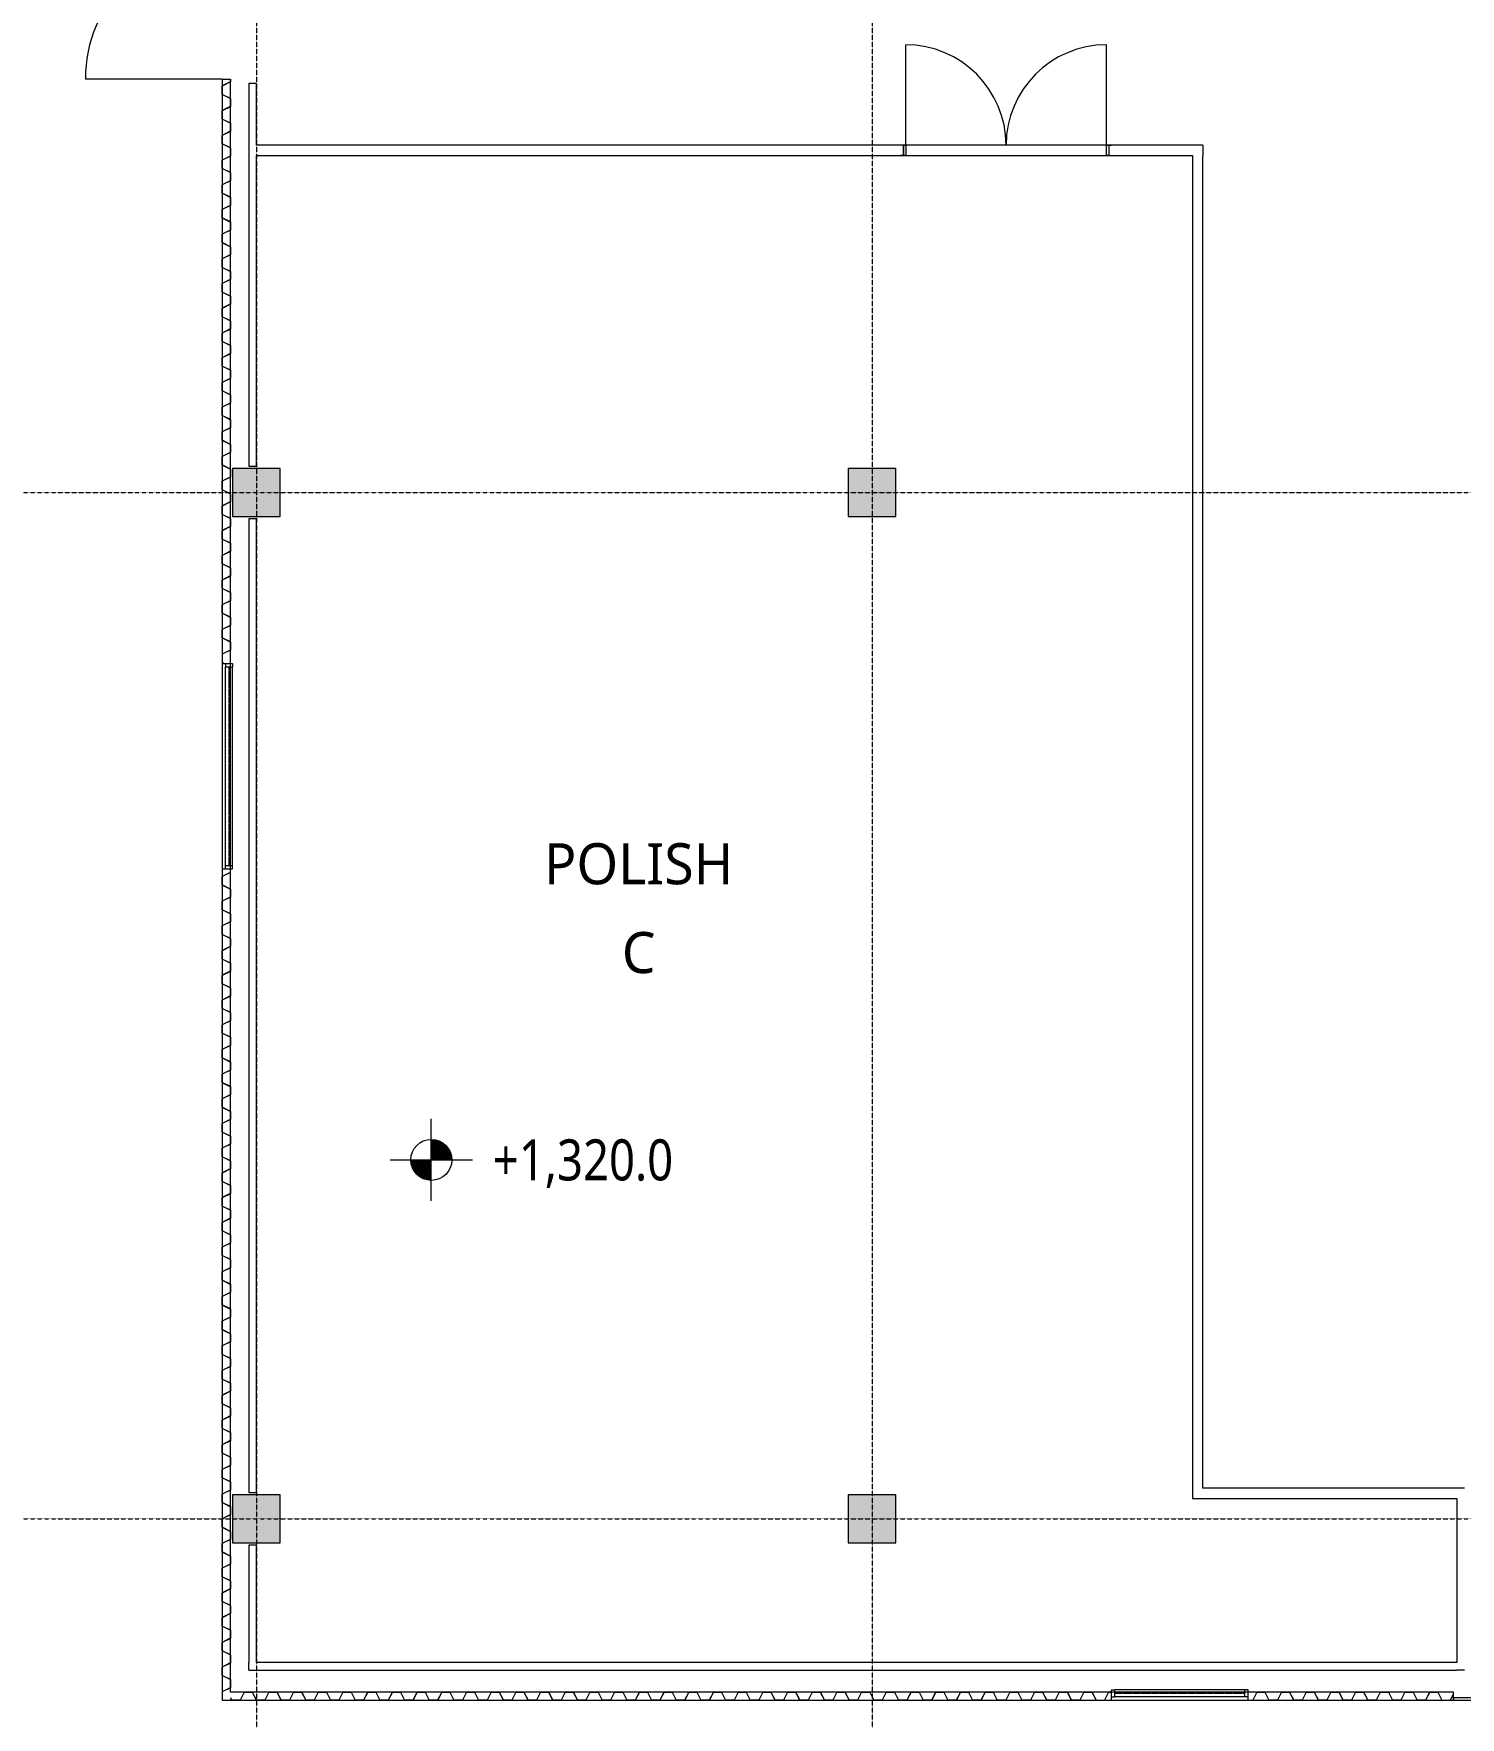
# Model space of a CAD drawing. Extents: x -32000 to 290600, y -29000 to 131250.
# Drawn here: x -3256 to 17600, y -2900 to 21705 of the extents above; entities that cross this region are included whole.
import ezdxf
from ezdxf.enums import TextEntityAlignment as Align

# ---------------------------------------------------------------- set-up
doc = ezdxf.new("R2010")
doc.units = 0
doc.header["$LTSCALE"] = 10
for name, pattern in [('H12PL3$0$HIDDEN', [0.4, 0.3, -0.1]), ('H12PL3$0$JJP_三點線', [0.9, 0.3, -0.15, 0, -0.15, 0, -0.15, 0, -0.15]), ('XFM7P30ICA$0$H12PL3$0$HIDDEN', [0.4, 0.3, -0.1]), ('XFM7P30ICA$0$H12PL3$0$JJP_三點線', [0.9, 0.3, -0.15, 0, -0.15, 0, -0.15, 0, -0.15])]:
    doc.linetypes.add(name, pattern=pattern)
for name, color, linetype in [('H12PL3$0$A-WALL-EX', 252, 'Continuous'), ('H12PL3$0$A-WALL-IN', 252, 'Continuous'), ('H12PL3$0$A-ZONE', 252, 'Continuous'), ('H12PL3$0$Door', 252, 'Continuous'), ('H12PL3$0$S-COL', 252, 'Continuous'), ('H12PL3$0$S-GRID', 252, 'Continuous'), ('H12PL3$0$Window', 252, 'Continuous'), ('XFM7P30ICA$0$H12PL3$0$A-WALL-EX', 252, 'Continuous'), ('XFM7P30ICA$0$H12PL3$0$A-WALL-IN', 252, 'Continuous'), ('XFM7P30ICA$0$H12PL3$0$Door', 252, 'Continuous'), ('XFM7P30ICA$0$H12PL3$0$Hattch', 252, 'Continuous'), ('XFM7P30ICA$0$H12PL3$0$S-COL', 252, 'Continuous'), ('XFM7P30ICA$0$H12PL3$0$S-GRID', 252, 'Continuous'), ('XFM7P30ICA$0$H12PL3$0$S-SLAB-SHOW', 252, 'Continuous'), ('XFM7P30ICA$0$H12PL3$0$Window', 252, 'Continuous')]:
    doc.layers.add(name, color=color, linetype=linetype)
doc.styles.add('H12PL3$0$Standard', font='', dxfattribs={"width": 0.8})
doc.styles.add('XFM7P30ICA$0$H12PL3$0$Standard', font='isocp.shx', dxfattribs={"bigfont": 'chineset.shx'})
doc.styles.get('H12PL3$0$Standard').set_extended_font_data('Microsoft JhengHei')

# ---------------------------------------------------------------- blocks, each defined once
blk = doc.blocks.new('H12PL3')
at = {"layer": 'H12PL3$0$A-WALL-EX', "lineweight": 0}
for p, q in [((-500, 21040), (-385, 21040)), ((-385, 21040), (-380, 21040)), ((-500, 12500), (-380, 12500)), ((-500, 12500), (-500, 9500)), ((-380, 9500), (-380, 12500)), ((-500, 9500), (-380, 9500)), ((12500, -2650), (12500, -2530)), ((14500, -2530), (12500, -2530)), ((12500, -2650), (14500, -2650)), ((14500, -2650), (14500, -2530))]:
    blk.add_line(p, q, dxfattribs=at)
at = {"layer": 'H12PL3$0$A-WALL-EX', "lineweight": 0, "flags": 128}
for points in [[(-500, 21040), (-500, 12500)], [(-380, 12500), (-380, 21040)], [(-500, 9500), (-500, -2650)], [(-380, -2530), (-380, 9500)], [(-500, -2650), (-380, -2650)], [(12500, -2530), (-380, -2530)], [(-380, -2650), (12500, -2650)], [(17500, -2530), (14500, -2530)], [(14500, -2650), (17500, -2650)], [(17500, -2650), (17500, -2530)], [(17965, -2615), (17500, -2615)], [(17500, -2615), (17500, -2650)], [(17500, -2650), (17965, -2650)]]:
    blk.add_lwpolyline(points, dxfattribs=at)
at = {"layer": 'H12PL3$0$A-WALL-IN', "lineweight": 0}
for p, q in [((9460, 20075), (9417, 20075)), ((9460, 20075), (9460, 19925)), ((12460, 20075), (12503, 20075)), ((12460, 20075), (12460, 19925)), ((9460, 19925), (9417, 19925)), ((12460, 19925), (12503, 19925))]:
    blk.add_line(p, q, dxfattribs=at)
at = {"layer": 'H12PL3$0$A-WALL-IN', "lineweight": 0, "flags": 128}
for points in [[(0, 20975), (-112.5, 20975)], [(-112.5, 20975), (-112.5, 15385)], [(0, 20075), (0, 20975)], [(9460, 20075), (0, 20075)], [(13835, 20075), (12460, 20075)], [(13835, 20075), (13835, 19925)], [(0, 15385), (0, 19925)], [(0, 19925), (9460, 19925)], [(12460, 19925), (13685, 19925)], [(13685, 19925), (13685, 300)], [(13835, 450), (13835, 19925)], [(-112.5, 15385), (0, 15385)], [(0, 14615), (-112.5, 14615)], [(-112.5, 14615), (-112.5, 385)], [(0, 385), (0, 14615)], [(-112.5, 385), (0, 385)], [(13685, 300), (13835, 300)], [(17662.5, 450), (13835, 450)], [(13835, 300), (17550, 300)], [(17550, 300), (17550, -2100)], [(0, -385), (-112.5, -385)], [(-112.5, -385), (-112.5, -2100)], [(0, -2100), (0, -385)], [(-112.5, -2212.5), (-112.5, -2100)], [(-112.5, -2212.5), (17550, -2212.5)], [(17550, -2100), (0, -2100)], [(17662.5, -2212.5), (17550, -2212.5)]]:
    blk.add_lwpolyline(points, dxfattribs=at)
at = {"layer": 'H12PL3$0$Door', "lineweight": 0}
for p, q in [((9492, 20075), (9492, 21543)), ((12428, 20075), (12428, 21543)), ((-500, 21040), (-2500, 21040)), ((-500, 21040), (-385, 21040)), ((-500, 21040), (-385, 21040)), ((-385, 21040), (-380, 21040)), ((9460, 20075), (9417, 20075)), ((9460, 20075), (9417, 20075)), ((9460, 20075), (9492, 20075)), ((9460, 19925), (9460, 20075)), ((9460, 20075), (9460, 19925)), ((9460, 20075), (9460, 19925)), ((9492, 20075), (9492, 19925)), ((12428, 19925), (12428, 20075)), ((12428, 20075), (12460, 20075)), ((12460, 20075), (12460, 19925)), ((12460, 20075), (12460, 19925)), ((12460, 20075), (12460, 19925)), ((12460, 20075), (12503, 20075)), ((12460, 20075), (12503, 20075)), ((9460, 19925), (9417, 19925)), ((9460, 19925), (9417, 19925)), ((9492, 19925), (9460, 19925)), ((12460, 19925), (12428, 19925)), ((12460, 19925), (12503, 19925)), ((12460, 19925), (12503, 19925))]:
    blk.add_line(p, q, dxfattribs=at)
for centre, radius, start, end in [((-500, 21040), 2000, 90, 180), ((9492, 20075), 1468, 0, 90), ((12428, 20075), 1468, 90, 180)]:
    blk.add_arc(centre, radius, start, end, dxfattribs=at)
at = {"layer": 'H12PL3$0$S-COL', "lineweight": 0, "flags": 128}
for points in [[(-350, 14650), (350, 14650), (350, 15350), (-350, 15350)], [(8650, 14650), (9350, 14650), (9350, 15350), (8650, 15350)], [(-350, -350), (350, -350), (350, 350), (-350, 350)], [(8650, -350), (9350, -350), (9350, 350), (8650, 350)]]:
    blk.add_lwpolyline(points, close=True, dxfattribs=at)
at = {"layer": 'H12PL3$0$S-GRID', "linetype": 'H12PL3$0$JJP_三點線', "lineweight": 0}
for p, q in [((0, 128250), (0, -28000)), ((9000, 128250), (9000, -28000)), ((-29000, 15000), (289600, 15000)), ((-29000, 0), (289600, 0))]:
    blk.add_line(p, q, dxfattribs=at)
at = {"layer": 'H12PL3$0$Window', "lineweight": 0}
for p, q in [((-450, 12500), (-350, 12500)), ((-450, 12500), (-450, 12450)), ((-450, 9550), (-450, 12450)), ((-450, 12450), (-350, 12450)), ((-350, 12500), (-350, 12450)), ((-350, 9550), (-350, 12450)), ((-450, 9550), (-350, 9550)), ((-450, 9500), (-450, 9550)), ((-450, 9500), (-350, 9500)), ((-350, 9500), (-350, 9550)), ((12500, -2600), (12500, -2500)), ((12500, -2500), (12550, -2500)), ((12500, -2600), (12550, -2600)), ((14450, -2500), (12550, -2500)), ((12550, -2600), (12550, -2500)), ((14450, -2600), (12550, -2600)), ((14450, -2600), (14450, -2500)), ((14500, -2500), (14450, -2500)), ((14500, -2600), (14450, -2600)), ((14500, -2600), (14500, -2500))]:
    blk.add_line(p, q, dxfattribs=at)
at = {"layer": 'H12PL3$0$Window', "linetype": 'H12PL3$0$HIDDEN', "lineweight": 0}
for p, q in [((-400, 9550), (-400, 12450)), ((14450, -2550), (12550, -2550))]:
    blk.add_line(p, q, dxfattribs=at)
at = {"layer": 'H12PL3$0$A-ZONE', "style": 'H12PL3$0$Standard'}
for s, p in [('POLISH', (5589.12, 9874.12)), ('C', (5589.12, 8576.83))]:
    blk.add_text(s, height=600, dxfattribs=at).set_placement(p, align=Align.TOP_CENTER)
blk = doc.blocks.new('XFM7P30ICA$0$H12PL3')
at = {"layer": 'XFM7P30ICA$0$H12PL3$0$Hattch', "linetype": 'Continuous', "lineweight": 0}
for points in [[(-350, 14650), (350, 14650), (350, 15350), (-350, 15350)], [(8650, 14650), (9350, 14650), (9350, 15350), (8650, 15350)], [(2557.12, 5246.84), (2857.12, 5246.84), (2834.28, 5361.64), (2769.25, 5458.97), (2671.92, 5524), (2557.12, 5546.84)], [(2557.12, 5246.84), (2257.12, 5246.84), (2279.96, 5132.03), (2344.99, 5034.71), (2442.31, 4969.67), (2557.12, 4946.84)], [(-350, -350), (350, -350), (350, 350), (-350, 350)], [(8650, -350), (9350, -350), (9350, 350), (8650, 350)]]:
    blk.add_hatch(color=256, dxfattribs=at).paths.add_polyline_path(points)
at = {"layer": 'XFM7P30ICA$0$H12PL3$0$A-WALL-EX', "lineweight": 0}
for p, q in [((-500, 21040), (-385, 21040)), ((-385, 21040), (-380, 21040)), ((-500, 12500), (-380, 12500)), ((-500, 12500), (-500, 9500)), ((-380, 9500), (-380, 12500)), ((-500, 9500), (-380, 9500)), ((12500, -2650), (12500, -2530)), ((14500, -2530), (12500, -2530)), ((12500, -2650), (14500, -2650)), ((14500, -2650), (14500, -2530))]:
    blk.add_line(p, q, dxfattribs=at)
at = {"layer": 'XFM7P30ICA$0$H12PL3$0$A-WALL-EX', "lineweight": 0, "flags": 128}
for points in [[(-500, 21040), (-500, 12500)], [(-380, 12500), (-380, 21040)], [(-500, 9500), (-500, -2650)], [(-380, -2530), (-380, 9500)], [(-500, -2650), (-380, -2650)], [(12500, -2530), (-380, -2530)], [(-380, -2650), (12500, -2650)], [(17500, -2530), (14500, -2530)], [(14500, -2650), (17500, -2650)], [(17500, -2650), (17500, -2530)], [(17965, -2615), (17500, -2615)], [(17500, -2615), (17500, -2650)], [(17500, -2650), (17965, -2650)]]:
    blk.add_lwpolyline(points, dxfattribs=at)
at = {"layer": 'XFM7P30ICA$0$H12PL3$0$A-WALL-IN', "lineweight": 0, "flags": 128}
for points in [[(0, 20975), (-112.5, 20975)], [(-112.5, 20975), (-112.5, 15385)], [(0, 20075), (0, 20975)], [(13835, 20075), (0, 20075)], [(13835, 20075), (13835, 19925)], [(0, 15385), (0, 19925)], [(0, 19925), (13685, 19925)], [(13685, 19925), (13685, 300)], [(13835, 450), (13835, 19925)], [(-112.5, 15385), (0, 15385)], [(0, 14615), (-112.5, 14615)], [(-112.5, 14615), (-112.5, 385)], [(0, 385), (0, 14615)], [(-112.5, 385), (0, 385)], [(13685, 300), (13835, 300)], [(17662.5, 450), (13835, 450)], [(13835, 300), (17550, 300)], [(17550, 300), (17550, -2100)], [(0, -385), (-112.5, -385)], [(-112.5, -385), (-112.5, -2100)], [(0, -2100), (0, -385)], [(-112.5, -2212.5), (-112.5, -2100)], [(-112.5, -2212.5), (17550, -2212.5)], [(17550, -2100), (0, -2100)], [(17662.5, -2212.5), (17550, -2212.5)]]:
    blk.add_lwpolyline(points, dxfattribs=at)
at = {"layer": 'XFM7P30ICA$0$H12PL3$0$Door', "lineweight": 0}
for p, q in [((-500, 21040), (-2500, 21040)), ((-500, 21040), (-385, 21040)), ((-500, 21040), (-385, 21040)), ((-385, 21040), (-380, 21040))]:
    blk.add_line(p, q, dxfattribs=at)
blk.add_arc((-500, 21040), 2000, 90, 180, dxfattribs=at)
at = {"layer": 'XFM7P30ICA$0$H12PL3$0$Hattch', "lineweight": 0}
for p, q in [((-381.68, 21000.42), (-500, 20941.26)), ((-500, 20816.46), (-500, 20940.22)), ((-380, 20999.38), (-498.32, 20940.22)), ((-498.32, 20939.18), (-498.32, 20817.5)), ((-381.68, 21040), (-381.68, 21000.42)), ((-380, 21040), (-380, 20999.38)), ((-381.68, 20757.3), (-500, 20816.46)), ((-380, 20758.34), (-498.32, 20817.5)), ((-381.68, 20757.3), (-381.68, 20639.38)), ((-380, 20758.34), (-380, 20638.34)), ((-381.68, 20639.38), (-500, 20580.22)), ((-500, 20455.43), (-500, 20579.18)), ((-381.68, 20396.27), (-500, 20455.43)), ((-380, 20638.34), (-498.32, 20579.18)), ((-498.32, 20578.14), (-498.32, 20456.46)), ((-380, 20397.3), (-498.32, 20456.46)), ((-381.68, 20278.34), (-500, 20219.18)), ((-500, 20094.39), (-500, 20218.14)), ((-380, 20277.3), (-498.32, 20218.14)), ((-498.32, 20217.11), (-498.32, 20095.43)), ((-381.68, 20396.27), (-381.68, 20278.34)), ((-380, 20397.3), (-380, 20277.3)), ((-381.68, 20035.23), (-500, 20094.39)), ((-380, 20036.27), (-498.32, 20095.43)), ((-381.68, 20035.23), (-381.68, 19917.3)), ((-380, 20036.27), (-380, 19916.27)), ((-381.68, 19917.3), (-500, 19858.14)), ((-500, 19733.35), (-500, 19857.11)), ((-381.68, 19674.19), (-500, 19733.35)), ((-380, 19916.27), (-498.32, 19857.11)), ((-498.32, 19856.07), (-498.32, 19734.39)), ((-380, 19675.23), (-498.32, 19734.39)), ((-381.68, 19556.27), (-500, 19497.11)), ((-500, 19372.31), (-500, 19496.07)), ((-380, 19555.23), (-498.32, 19496.07)), ((-498.32, 19495.03), (-498.32, 19373.35)), ((-381.68, 19674.19), (-381.68, 19556.27)), ((-380, 19675.23), (-380, 19555.23)), ((-381.68, 19313.15), (-500, 19372.31)), ((-381.68, 19195.23), (-500, 19136.07)), ((-380, 19314.19), (-498.32, 19373.35)), ((-380, 19194.19), (-498.32, 19135.03)), ((-381.68, 19313.15), (-381.68, 19195.23)), ((-380, 19314.19), (-380, 19194.19)), ((-500, 19011.27), (-500, 19135.03)), ((-381.68, 18952.11), (-500, 19011.27)), ((-498.32, 19133.99), (-498.32, 19012.31)), ((-380, 18953.15), (-498.32, 19012.31)), ((-381.68, 18952.11), (-381.68, 18834.19)), ((-380, 18953.15), (-380, 18833.15)), ((-381.68, 18834.19), (-500, 18775.03)), ((-500, 18650.23), (-500, 18773.99)), ((-380, 18833.15), (-498.32, 18773.99)), ((-498.32, 18772.95), (-498.32, 18651.27)), ((-381.68, 18591.07), (-500, 18650.23)), ((-381.68, 18473.15), (-500, 18413.99)), ((-380, 18592.11), (-498.32, 18651.27)), ((-380, 18472.11), (-498.32, 18412.95)), ((-381.68, 18591.07), (-381.68, 18473.15)), ((-380, 18592.11), (-380, 18472.11)), ((-500, 18289.2), (-500, 18412.95)), ((-381.68, 18230.04), (-500, 18289.2)), ((-498.32, 18411.91), (-498.32, 18290.23)), ((-380, 18231.07), (-498.32, 18290.23)), ((-381.68, 18230.04), (-381.68, 18112.11)), ((-380, 18231.07), (-380, 18111.07)), ((-381.68, 18112.11), (-500, 18052.95)), ((-500, 17928.16), (-500, 18051.91)), ((-380, 18111.07), (-498.32, 18051.91)), ((-498.32, 18050.88), (-498.32, 17929.2)), ((-381.68, 17869), (-500, 17928.16)), ((-381.68, 17751.07), (-500, 17691.91)), ((-380, 17870.04), (-498.32, 17929.2)), ((-380, 17750.04), (-498.32, 17690.88)), ((-381.68, 17869), (-381.68, 17751.07)), ((-380, 17870.04), (-380, 17750.04)), ((-500, 17567.12), (-500, 17690.88)), ((-381.68, 17507.96), (-500, 17567.12)), ((-498.32, 17689.84), (-498.32, 17568.16)), ((-380, 17509), (-498.32, 17568.16)), ((-381.68, 17507.96), (-381.68, 17390.04)), ((-380, 17509), (-380, 17389)), ((-381.68, 17390.04), (-500, 17330.88)), ((-500, 17206.08), (-500, 17329.84)), ((-380, 17389), (-498.32, 17329.84)), ((-498.32, 17328.8), (-498.32, 17207.12)), ((-381.68, 17146.92), (-500, 17206.08)), ((-381.68, 17029), (-500, 16969.84)), ((-380, 17147.96), (-498.32, 17207.12)), ((-380, 17027.96), (-498.32, 16968.8)), ((-381.68, 17146.92), (-381.68, 17029)), ((-380, 17147.96), (-380, 17027.96)), ((-500, 16845.04), (-500, 16968.8)), ((-381.68, 16785.88), (-500, 16845.04)), ((-498.32, 16967.76), (-498.32, 16846.08)), ((-380, 16786.92), (-498.32, 16846.08)), ((-381.68, 16785.88), (-381.68, 16667.96)), ((-380, 16786.92), (-380, 16666.92)), ((-381.68, 16667.96), (-500, 16608.8)), ((-500, 16484.01), (-500, 16607.76)), ((-380, 16666.92), (-498.32, 16607.76)), ((-498.32, 16606.72), (-498.32, 16485.04)), ((-381.68, 16424.85), (-500, 16484.01)), ((-381.68, 16306.92), (-500, 16247.76)), ((-500, 16122.97), (-500, 16246.72)), ((-380, 16425.88), (-498.32, 16485.04)), ((-380, 16305.88), (-498.32, 16246.72)), ((-498.32, 16245.69), (-498.32, 16124.01)), ((-381.68, 16424.85), (-381.68, 16306.92)), ((-380, 16425.88), (-380, 16305.88)), ((-381.68, 16063.81), (-500, 16122.97)), ((-380, 16064.85), (-498.32, 16124.01)), ((-381.68, 16063.81), (-381.68, 15945.88)), ((-380, 16064.85), (-380, 15944.85)), ((-381.68, 15945.88), (-500, 15886.72)), ((-500, 15761.93), (-500, 15885.69)), ((-381.68, 15702.77), (-500, 15761.93)), ((-380, 15944.85), (-498.32, 15885.69)), ((-498.32, 15884.65), (-498.32, 15762.97)), ((-380, 15703.81), (-498.32, 15762.97)), ((-381.68, 15584.85), (-500, 15525.69)), ((-500, 15400.89), (-500, 15524.65)), ((-380, 15583.81), (-498.32, 15524.65)), ((-498.32, 15523.61), (-498.32, 15401.93)), ((-381.68, 15702.77), (-381.68, 15584.85)), ((-380, 15703.81), (-380, 15583.81)), ((-381.68, 15341.73), (-500, 15400.89)), ((-380, 15342.77), (-498.32, 15401.93)), ((-381.68, 15341.73), (-381.68, 15223.81)), ((-380, 15342.77), (-380, 15222.77)), ((-381.68, 15223.81), (-500, 15164.65)), ((-500, 15039.85), (-500, 15163.61)), ((-381.68, 14980.69), (-500, 15039.85)), ((-380, 15222.77), (-498.32, 15163.61)), ((-498.32, 15162.57), (-498.32, 15040.89)), ((-380, 14981.73), (-498.32, 15040.89)), ((-381.68, 14862.77), (-500, 14803.61)), ((-500, 14678.81), (-500, 14802.57)), ((-380, 14861.73), (-498.32, 14802.57)), ((-498.32, 14801.53), (-498.32, 14679.85)), ((-381.68, 14980.69), (-381.68, 14862.77)), ((-380, 14981.73), (-380, 14861.73)), ((-381.68, 14619.65), (-500, 14678.81)), ((-380, 14620.69), (-498.32, 14679.85)), ((-381.68, 14619.65), (-381.68, 14501.73)), ((-380, 14620.69), (-380, 14500.69)), ((-381.68, 14501.73), (-500, 14442.57)), ((-500, 14317.78), (-500, 14441.53)), ((-381.68, 14258.62), (-500, 14317.78)), ((-380, 14500.69), (-498.32, 14441.53)), ((-498.32, 14440.49), (-498.32, 14318.81)), ((-380, 14259.65), (-498.32, 14318.81)), ((-381.68, 14140.69), (-500, 14081.53)), ((-500, 13956.74), (-500, 14080.49)), ((-380, 14139.65), (-498.32, 14080.49)), ((-498.32, 14079.46), (-498.32, 13957.78)), ((-381.68, 14258.62), (-381.68, 14140.69)), ((-380, 14259.65), (-380, 14139.65)), ((-381.68, 13897.58), (-500, 13956.74)), ((-381.68, 13779.65), (-500, 13720.49)), ((-380, 13898.62), (-498.32, 13957.78)), ((-381.68, 13897.58), (-381.68, 13779.65)), ((-380, 13898.62), (-380, 13778.62)), ((-500, 13595.7), (-500, 13719.46)), ((-381.68, 13536.54), (-500, 13595.7)), ((-380, 13778.62), (-498.32, 13719.46)), ((-498.32, 13718.42), (-498.32, 13596.74)), ((-380, 13537.58), (-498.32, 13596.74)), ((-381.68, 13536.54), (-381.68, 13418.62)), ((-380, 13537.58), (-380, 13417.58)), ((-381.68, 13418.62), (-500, 13359.46)), ((-500, 13234.66), (-500, 13358.42)), ((-380, 13417.58), (-498.32, 13358.42)), ((-498.32, 13357.38), (-498.32, 13235.7)), ((-381.68, 13175.5), (-500, 13234.66)), ((-381.68, 13057.58), (-500, 12998.42)), ((-380, 13176.54), (-498.32, 13235.7)), ((-380, 13056.54), (-498.32, 12997.38)), ((-381.68, 13175.5), (-381.68, 13057.58)), ((-380, 13176.54), (-380, 13056.54)), ((-500, 12873.62), (-500, 12997.38)), ((-381.68, 12814.46), (-500, 12873.62)), ((-498.32, 12996.34), (-498.32, 12874.66)), ((-380, 12815.5), (-498.32, 12874.66)), ((-381.68, 12814.46), (-381.68, 12696.54)), ((-380, 12815.5), (-380, 12695.5)), ((-381.68, 12696.54), (-500, 12637.38)), ((-380, 12695.5), (-498.32, 12636.34)), ((-498.32, 12635.3), (-498.32, 12513.62)), ((-474.83, 12500), (-500, 12512.58)), ((-471.08, 12500), (-498.32, 12513.62)), ((-381.68, 9447.19), (-500, 9388.03)), ((-500, 9263.24), (-500, 9387)), ((-380, 9446.16), (-498.32, 9387)), ((-498.32, 9385.96), (-498.32, 9264.28)), ((-381.68, 9500), (-381.68, 9447.19)), ((-381.68, 9204.08), (-500, 9263.24)), ((-380, 9205.12), (-498.32, 9264.28)), ((-381.68, 9204.08), (-381.68, 9086.16)), ((-380, 9205.12), (-380, 9085.12)), ((-381.68, 9086.16), (-500, 9027)), ((-500, 8902.2), (-500, 9025.96)), ((-381.68, 8843.04), (-500, 8902.2)), ((-380, 9085.12), (-498.32, 9025.96)), ((-498.32, 9024.92), (-498.32, 8903.24)), ((-380, 8844.08), (-498.32, 8903.24)), ((-381.68, 8725.12), (-500, 8665.96)), ((-500, 8541.16), (-500, 8664.92)), ((-380, 8724.08), (-498.32, 8664.92)), ((-498.32, 8663.88), (-498.32, 8542.2)), ((-381.68, 8843.04), (-381.68, 8725.12)), ((-380, 8844.08), (-380, 8724.08)), ((-381.68, 8482), (-500, 8541.16)), ((-380, 8483.04), (-498.32, 8542.2)), ((-381.68, 8482), (-381.68, 8364.08)), ((-380, 8483.04), (-380, 8363.04)), ((-381.68, 8364.08), (-500, 8304.92)), ((-500, 8180.12), (-500, 8303.88)), ((-381.68, 8120.96), (-500, 8180.12)), ((-380, 8363.04), (-498.32, 8303.88)), ((-498.32, 8302.84), (-498.32, 8181.16)), ((-380, 8122), (-498.32, 8181.16)), ((-381.68, 8120.96), (-381.68, 8003.04)), ((-380, 8122), (-380, 8002)), ((-381.68, 8003.04), (-500, 7943.88)), ((-500, 7819.09), (-500, 7942.84)), ((-380, 8002), (-498.32, 7942.84)), ((-498.32, 7941.8), (-498.32, 7820.12)), ((-381.68, 7759.93), (-500, 7819.09)), ((-381.68, 7642), (-500, 7582.84)), ((-380, 7760.96), (-498.32, 7820.12)), ((-380, 7640.96), (-498.32, 7581.8)), ((-381.68, 7759.93), (-381.68, 7642)), ((-380, 7760.96), (-380, 7640.96)), ((-500, 7458.05), (-500, 7581.8)), ((-381.68, 7398.89), (-500, 7458.05)), ((-498.32, 7580.77), (-498.32, 7459.09)), ((-380, 7399.93), (-498.32, 7459.09)), ((-381.68, 7398.89), (-381.68, 7280.96)), ((-380, 7399.93), (-380, 7279.93)), ((-381.68, 7280.96), (-500, 7221.8)), ((-500, 7097.01), (-500, 7220.77)), ((-380, 7279.93), (-498.32, 7220.77)), ((-498.32, 7219.73), (-498.32, 7098.05)), ((-381.68, 7037.85), (-500, 7097.01)), ((-381.68, 6919.93), (-500, 6860.77)), ((-380, 7038.89), (-498.32, 7098.05)), ((-380, 6918.89), (-498.32, 6859.73)), ((-381.68, 7037.85), (-381.68, 6919.93)), ((-380, 7038.89), (-380, 6918.89)), ((-500, 6735.97), (-500, 6859.73)), ((-381.68, 6676.81), (-500, 6735.97)), ((-498.32, 6858.69), (-498.32, 6737.01)), ((-380, 6677.85), (-498.32, 6737.01)), ((-381.68, 6676.81), (-381.68, 6558.89)), ((-380, 6677.85), (-380, 6557.85)), ((-381.68, 6558.89), (-500, 6499.73)), ((-500, 6374.93), (-500, 6498.69)), ((-380, 6557.85), (-498.32, 6498.69)), ((-498.32, 6497.65), (-498.32, 6375.97)), ((-381.68, 6315.77), (-500, 6374.93)), ((-381.68, 6197.85), (-500, 6138.69)), ((-380, 6316.81), (-498.32, 6375.97)), ((-380, 6196.81), (-498.32, 6137.65)), ((-381.68, 6315.77), (-381.68, 6197.85)), ((-380, 6316.81), (-380, 6196.81)), ((-500, 6013.89), (-500, 6137.65)), ((-381.68, 5954.73), (-500, 6013.89)), ((-498.32, 6136.61), (-498.32, 6014.93)), ((-380, 5955.77), (-498.32, 6014.93)), ((-381.68, 5954.73), (-381.68, 5836.81)), ((-380, 5955.77), (-380, 5835.77)), ((-381.68, 5836.81), (-500, 5777.65)), ((-500, 5652.86), (-500, 5776.61)), ((-380, 5835.77), (-498.32, 5776.61)), ((-498.32, 5775.57), (-498.32, 5653.89)), ((-381.68, 5593.7), (-500, 5652.86)), ((-381.68, 5475.77), (-500, 5416.61)), ((-500, 5291.82), (-500, 5415.57)), ((-380, 5594.73), (-498.32, 5653.89)), ((-380, 5474.73), (-498.32, 5415.57)), ((-498.32, 5414.54), (-498.32, 5292.86)), ((-381.68, 5593.7), (-381.68, 5475.77)), ((-380, 5594.73), (-380, 5474.73)), ((-381.68, 5232.66), (-500, 5291.82)), ((-380, 5233.7), (-498.32, 5292.86)), ((-381.68, 5232.66), (-381.68, 5114.73)), ((-380, 5233.7), (-380, 5113.7)), ((-381.68, 5114.73), (-500, 5055.57)), ((-500, 4930.78), (-500, 5054.54)), ((-381.68, 4871.62), (-500, 4930.78)), ((-380, 5113.7), (-498.32, 5054.54)), ((-498.32, 5053.5), (-498.32, 4931.82)), ((-380, 4872.66), (-498.32, 4931.82)), ((-381.68, 4753.7), (-500, 4694.54)), ((-500, 4569.74), (-500, 4693.5)), ((-380, 4752.66), (-498.32, 4693.5)), ((-498.32, 4692.46), (-498.32, 4570.78)), ((-381.68, 4871.62), (-381.68, 4753.7)), ((-380, 4872.66), (-380, 4752.66)), ((-381.68, 4510.58), (-500, 4569.74)), ((-380, 4511.62), (-498.32, 4570.78)), ((-381.68, 4510.58), (-381.68, 4392.66)), ((-380, 4511.62), (-380, 4391.62)), ((-381.68, 4392.66), (-500, 4333.5)), ((-500, 4208.7), (-500, 4332.46)), ((-381.68, 4149.54), (-500, 4208.7)), ((-380, 4391.62), (-498.32, 4332.46)), ((-498.32, 4331.42), (-498.32, 4209.74)), ((-380, 4150.58), (-498.32, 4209.74)), ((-381.68, 4031.62), (-500, 3972.46)), ((-500, 3847.66), (-500, 3971.42)), ((-380, 4030.58), (-498.32, 3971.42)), ((-498.32, 3970.38), (-498.32, 3848.7)), ((-381.68, 4149.54), (-381.68, 4031.62)), ((-380, 4150.58), (-380, 4030.58)), ((-381.68, 3788.5), (-500, 3847.66)), ((-380, 3789.54), (-498.32, 3848.7)), ((-381.68, 3788.5), (-381.68, 3670.58)), ((-380, 3789.54), (-380, 3669.54)), ((-381.68, 3670.58), (-500, 3611.42)), ((-500, 3486.63), (-500, 3610.38)), ((-381.68, 3427.47), (-500, 3486.63)), ((-380, 3669.54), (-498.32, 3610.38)), ((-498.32, 3609.34), (-498.32, 3487.66)), ((-380, 3428.5), (-498.32, 3487.66)), ((-381.68, 3309.54), (-500, 3250.38)), ((-500, 3125.59), (-500, 3249.34)), ((-380, 3308.5), (-498.32, 3249.34)), ((-498.32, 3248.31), (-498.32, 3126.63)), ((-381.68, 3427.47), (-381.68, 3309.54)), ((-380, 3428.5), (-380, 3308.5)), ((-381.68, 3066.43), (-500, 3125.59)), ((-380, 3067.47), (-498.32, 3126.63)), ((-381.68, 3066.43), (-381.68, 2948.5)), ((-380, 3067.47), (-380, 2947.47)), ((-381.68, 2948.5), (-500, 2889.34)), ((-500, 2764.55), (-500, 2888.31)), ((-381.68, 2705.39), (-500, 2764.55)), ((-380, 2947.47), (-498.32, 2888.31)), ((-498.32, 2887.27), (-498.32, 2765.59)), ((-380, 2706.43), (-498.32, 2765.59)), ((-381.68, 2587.47), (-500, 2528.31)), ((-500, 2403.51), (-500, 2527.27)), ((-380, 2586.43), (-498.32, 2527.27)), ((-498.32, 2526.23), (-498.32, 2404.55)), ((-381.68, 2705.39), (-381.68, 2587.47)), ((-380, 2706.43), (-380, 2586.43)), ((-381.68, 2344.35), (-500, 2403.51)), ((-381.68, 2226.43), (-500, 2167.27)), ((-380, 2345.39), (-498.32, 2404.55)), ((-380, 2225.39), (-498.32, 2166.23)), ((-381.68, 2344.35), (-381.68, 2226.43)), ((-380, 2345.39), (-380, 2225.39)), ((-500, 2042.47), (-500, 2166.23)), ((-381.68, 1983.31), (-500, 2042.47)), ((-498.32, 2165.19), (-498.32, 2043.51)), ((-380, 1984.35), (-498.32, 2043.51)), ((-381.68, 1983.31), (-381.68, 1865.39)), ((-380, 1984.35), (-380, 1864.35)), ((-381.68, 1865.39), (-500, 1806.23)), ((-500, 1681.43), (-500, 1805.19)), ((-380, 1864.35), (-498.32, 1805.19)), ((-498.32, 1804.15), (-498.32, 1682.47)), ((-381.68, 1622.27), (-500, 1681.43)), ((-381.68, 1504.35), (-500, 1445.19)), ((-380, 1623.31), (-498.32, 1682.47)), ((-380, 1503.31), (-498.32, 1444.15)), ((-381.68, 1622.27), (-381.68, 1504.35)), ((-380, 1623.31), (-380, 1503.31)), ((-500, 1320.4), (-500, 1444.15)), ((-381.68, 1261.24), (-500, 1320.4)), ((-498.32, 1443.11), (-498.32, 1321.43)), ((-380, 1262.27), (-498.32, 1321.43)), ((-381.68, 1261.24), (-381.68, 1143.31)), ((-380, 1262.27), (-380, 1142.27)), ((-381.68, 1143.31), (-500, 1084.15)), ((-500, 959.36), (-500, 1083.11)), ((-380, 1142.27), (-498.32, 1083.11)), ((-498.32, 1082.08), (-498.32, 960.4)), ((-381.68, 900.2), (-500, 959.36)), ((-381.68, 782.27), (-500, 723.11)), ((-380, 901.24), (-498.32, 960.4)), ((-380, 781.24), (-498.32, 722.08)), ((-381.68, 900.2), (-381.68, 782.27)), ((-380, 901.24), (-380, 781.24)), ((-500, 598.32), (-500, 722.08)), ((-381.68, 539.16), (-500, 598.32)), ((-498.32, 721.04), (-498.32, 599.36)), ((-380, 540.2), (-498.32, 599.36)), ((-381.68, 539.16), (-381.68, 421.24)), ((-380, 540.2), (-380, 420.2)), ((-381.68, 421.24), (-500, 362.08)), ((-500, 237.28), (-500, 361.04)), ((-380, 420.2), (-498.32, 361.04)), ((-498.32, 360), (-498.32, 238.32)), ((-381.68, 178.12), (-500, 237.28)), ((-381.68, 60.2), (-500, 1.04)), ((-380, 179.16), (-498.32, 238.32)), ((-380, 59.16), (-498.32, 0)), ((-381.68, 178.12), (-381.68, 60.2)), ((-380, 179.16), (-380, 59.16)), ((-500, -123.76), (-500, 0)), ((-381.68, -182.92), (-500, -123.76)), ((-498.32, -1.04), (-498.32, -122.72)), ((-380, -181.88), (-498.32, -122.72)), ((-381.68, -182.92), (-381.68, -300.84)), ((-380, -181.88), (-380, -301.88)), ((-381.68, -300.84), (-500, -360)), ((-500, -484.79), (-500, -361.04)), ((-381.68, -543.95), (-500, -484.79)), ((-380, -301.88), (-498.32, -361.04)), ((-498.32, -362.08), (-498.32, -483.76)), ((-380, -542.92), (-498.32, -483.76)), ((-381.68, -661.88), (-500, -721.04)), ((-500, -845.83), (-500, -722.08)), ((-380, -662.92), (-498.32, -722.08)), ((-498.32, -723.11), (-498.32, -844.79)), ((-381.68, -543.95), (-381.68, -661.88)), ((-380, -542.92), (-380, -662.92)), ((-381.68, -904.99), (-500, -845.83)), ((-380, -903.95), (-498.32, -844.79)), ((-381.68, -904.99), (-381.68, -1022.92)), ((-380, -903.95), (-380, -1023.95)), ((-381.68, -1022.92), (-500, -1082.08)), ((-500, -1206.87), (-500, -1083.11)), ((-381.68, -1266.03), (-500, -1206.87)), ((-380, -1023.95), (-498.32, -1083.11)), ((-498.32, -1084.15), (-498.32, -1205.83)), ((-380, -1264.99), (-498.32, -1205.83)), ((-381.68, -1383.95), (-500, -1443.11)), ((-500, -1567.91), (-500, -1444.15)), ((-380, -1384.99), (-498.32, -1444.15)), ((-498.32, -1445.19), (-498.32, -1566.87)), ((-381.68, -1266.03), (-381.68, -1383.95)), ((-380, -1264.99), (-380, -1384.99)), ((-381.68, -1627.07), (-500, -1567.91)), ((-380, -1626.03), (-498.32, -1566.87)), ((-381.68, -1627.07), (-381.68, -1744.99)), ((-380, -1626.03), (-380, -1746.03)), ((-381.68, -1744.99), (-500, -1804.15)), ((-500, -1928.95), (-500, -1805.19)), ((-381.68, -1988.11), (-500, -1928.95)), ((-380, -1746.03), (-498.32, -1805.19)), ((-498.32, -1806.23), (-498.32, -1927.91)), ((-380, -1987.07), (-498.32, -1927.91)), ((-381.68, -2106.03), (-500, -2165.19)), ((-500, -2289.99), (-500, -2166.23)), ((-380, -2107.07), (-498.32, -2166.23)), ((-498.32, -2167.27), (-498.32, -2288.95)), ((-381.68, -1988.11), (-381.68, -2106.03)), ((-380, -1987.07), (-380, -2107.07)), ((-381.68, -2349.15), (-500, -2289.99)), ((-380, -2348.11), (-498.32, -2288.95)), ((-381.68, -2349.15), (-381.68, -2467.07)), ((-380, -2348.11), (-380, -2468.11)), ((-381.68, -2467.07), (-500, -2526.23)), ((-380, -2468.11), (-498.32, -2527.27)), ((-498.32, -2528.31), (-498.32, -2530)), ((-498.32, -2530), (-498.32, -2648.32)), ((-498.32, -2648.32), (-498.32, -2649.99)), ((-498.29, -2650), (-498.32, -2649.99)), ((-380, -2610.4), (-361.04, -2648.32)), ((-380, -2614.15), (-362.08, -2650)), ((-237.28, -2650), (-361.04, -2650)), ((-360, -2648.32), (-238.32, -2648.32)), ((-179.16, -2530), (-238.32, -2648.32)), ((-178.12, -2531.68), (-237.28, -2650)), ((-179.16, -2530), (-59.16, -2530)), ((-178.12, -2531.68), (-60.2, -2531.68)), ((-60.2, -2531.68), (-1.04, -2650)), ((-59.16, -2530), (0, -2648.32)), ((123.76, -2650), (0, -2650)), ((1.04, -2648.32), (122.72, -2648.32)), ((181.88, -2530), (122.72, -2648.32)), ((182.92, -2531.68), (123.76, -2650)), ((181.88, -2530), (301.88, -2530)), ((182.92, -2531.68), (300.84, -2531.68)), ((300.84, -2531.68), (360, -2650)), ((301.88, -2530), (361.04, -2648.32)), ((484.79, -2650), (361.04, -2650)), ((362.08, -2648.32), (483.76, -2648.32)), ((542.92, -2530), (483.76, -2648.32)), ((543.95, -2531.68), (484.79, -2650)), ((542.92, -2530), (662.92, -2530)), ((543.95, -2531.68), (661.88, -2531.68)), ((661.88, -2531.68), (721.04, -2650)), ((662.92, -2530), (722.08, -2648.32)), ((845.83, -2650), (722.08, -2650)), ((723.11, -2648.32), (844.79, -2648.32)), ((903.95, -2530), (844.79, -2648.32)), ((904.99, -2531.68), (845.83, -2650)), ((903.95, -2530), (1023.95, -2530)), ((904.99, -2531.68), (1022.92, -2531.68)), ((1022.92, -2531.68), (1082.08, -2650)), ((1023.95, -2530), (1083.11, -2648.32)), ((1206.87, -2650), (1083.11, -2650)), ((1084.15, -2648.32), (1205.83, -2648.32)), ((1264.99, -2530), (1205.83, -2648.32)), ((1266.03, -2531.68), (1206.87, -2650)), ((1264.99, -2530), (1384.99, -2530)), ((1266.03, -2531.68), (1383.95, -2531.68)), ((1383.95, -2531.68), (1443.11, -2650)), ((1384.99, -2530), (1444.15, -2648.32)), ((1567.91, -2650), (1444.15, -2650)), ((1445.19, -2648.32), (1566.87, -2648.32)), ((1626.03, -2530), (1566.87, -2648.32)), ((1627.07, -2531.68), (1567.91, -2650)), ((1626.03, -2530), (1746.03, -2530)), ((1627.07, -2531.68), (1744.99, -2531.68)), ((1744.99, -2531.68), (1804.15, -2650)), ((1746.03, -2530), (1805.19, -2648.32)), ((1928.95, -2650), (1805.19, -2650)), ((1806.23, -2648.32), (1927.91, -2648.32)), ((1987.07, -2530), (1927.91, -2648.32)), ((1988.11, -2531.68), (1928.95, -2650)), ((1987.07, -2530), (2107.07, -2530)), ((1988.11, -2531.68), (2106.03, -2531.68)), ((2106.03, -2531.68), (2165.19, -2650)), ((2107.07, -2530), (2166.23, -2648.32)), ((2289.99, -2650), (2166.23, -2650)), ((2167.27, -2648.32), (2288.95, -2648.32)), ((2348.11, -2530), (2288.95, -2648.32)), ((2349.15, -2531.68), (2289.99, -2650)), ((2348.11, -2530), (2468.11, -2530)), ((2349.15, -2531.68), (2467.07, -2531.68)), ((2467.07, -2531.68), (2526.23, -2650)), ((2468.11, -2530), (2527.27, -2648.32)), ((2651.02, -2650), (2527.27, -2650)), ((2528.31, -2648.32), (2649.99, -2648.32)), ((2709.15, -2530), (2649.99, -2648.32)), ((2710.18, -2531.68), (2651.02, -2650)), ((2709.15, -2530), (2829.15, -2530)), ((2710.18, -2531.68), (2828.11, -2531.68)), ((2828.11, -2531.68), (2887.27, -2650)), ((2829.15, -2530), (2888.31, -2648.32)), ((3012.06, -2650), (2888.31, -2650)), ((2889.34, -2648.32), (3011.02, -2648.32)), ((3070.18, -2530), (3011.02, -2648.32)), ((3071.22, -2531.68), (3012.06, -2650)), ((3070.18, -2530), (3190.18, -2530)), ((3071.22, -2531.68), (3189.15, -2531.68)), ((3189.15, -2531.68), (3248.31, -2650)), ((3190.18, -2530), (3249.34, -2648.32)), ((3373.1, -2650), (3249.34, -2650)), ((3250.38, -2648.32), (3372.06, -2648.32)), ((3431.22, -2530), (3372.06, -2648.32)), ((3432.26, -2531.68), (3373.1, -2650)), ((3431.22, -2530), (3551.22, -2530)), ((3432.26, -2531.68), (3550.18, -2531.68)), ((3550.18, -2531.68), (3609.34, -2650)), ((3551.22, -2530), (3610.38, -2648.32)), ((3734.14, -2650), (3610.38, -2650)), ((3611.42, -2648.32), (3733.1, -2648.32)), ((3792.26, -2530), (3733.1, -2648.32)), ((3793.3, -2531.68), (3734.14, -2650)), ((3792.26, -2530), (3912.26, -2530)), ((3793.3, -2531.68), (3911.22, -2531.68)), ((3911.22, -2531.68), (3970.38, -2650)), ((3912.26, -2530), (3971.42, -2648.32)), ((4095.18, -2650), (3971.42, -2650)), ((3972.46, -2648.32), (4094.14, -2648.32)), ((4153.3, -2530), (4094.14, -2648.32)), ((4154.34, -2531.68), (4095.18, -2650)), ((4153.3, -2530), (4273.3, -2530)), ((4154.34, -2531.68), (4272.26, -2531.68)), ((4272.26, -2531.68), (4331.42, -2650)), ((4273.3, -2530), (4332.46, -2648.32)), ((4456.22, -2650), (4332.46, -2650)), ((4333.5, -2648.32), (4455.18, -2648.32)), ((4514.34, -2530), (4455.18, -2648.32)), ((4515.38, -2531.68), (4456.22, -2650)), ((4514.34, -2530), (4634.34, -2530)), ((4515.38, -2531.68), (4633.3, -2531.68)), ((4633.3, -2531.68), (4692.46, -2650)), ((4634.34, -2530), (4693.5, -2648.32)), ((4817.25, -2650), (4693.5, -2650)), ((4694.54, -2648.32), (4816.22, -2648.32)), ((4875.38, -2530), (4816.22, -2648.32)), ((4876.41, -2531.68), (4817.25, -2650)), ((4875.38, -2530), (4995.38, -2530)), ((4876.41, -2531.68), (4994.34, -2531.68)), ((4994.34, -2531.68), (5053.5, -2650)), ((4995.38, -2530), (5054.54, -2648.32)), ((5178.29, -2650), (5054.54, -2650)), ((5055.57, -2648.32), (5177.25, -2648.32)), ((5236.41, -2530), (5177.25, -2648.32)), ((5237.45, -2531.68), (5178.29, -2650)), ((5236.41, -2530), (5356.41, -2530)), ((5237.45, -2531.68), (5355.38, -2531.68)), ((5355.38, -2531.68), (5414.54, -2650)), ((5356.41, -2530), (5415.57, -2648.32)), ((5539.33, -2650), (5415.57, -2650)), ((5416.61, -2648.32), (5538.29, -2648.32)), ((5597.45, -2530), (5538.29, -2648.32)), ((5598.49, -2531.68), (5539.33, -2650)), ((5597.45, -2530), (5717.45, -2530)), ((5598.49, -2531.68), (5716.41, -2531.68)), ((5716.41, -2531.68), (5775.57, -2650)), ((5717.45, -2530), (5776.61, -2648.32)), ((5900.37, -2650), (5776.61, -2650)), ((5777.65, -2648.32), (5899.33, -2648.32)), ((5958.49, -2530), (5899.33, -2648.32)), ((5959.53, -2531.68), (5900.37, -2650)), ((5958.49, -2530), (6078.49, -2530)), ((5959.53, -2531.68), (6077.45, -2531.68)), ((6077.45, -2531.68), (6136.61, -2650)), ((6078.49, -2530), (6137.65, -2648.32)), ((6261.41, -2650), (6137.65, -2650)), ((6138.69, -2648.32), (6260.37, -2648.32)), ((6319.53, -2530), (6260.37, -2648.32)), ((6320.57, -2531.68), (6261.41, -2650)), ((6319.53, -2530), (6439.53, -2530)), ((6320.57, -2531.68), (6438.49, -2531.68)), ((6438.49, -2531.68), (6497.65, -2650)), ((6439.53, -2530), (6498.69, -2648.32)), ((6622.45, -2650), (6498.69, -2650)), ((6499.73, -2648.32), (6621.41, -2648.32)), ((6680.57, -2530), (6621.41, -2648.32)), ((6681.61, -2531.68), (6622.45, -2650)), ((6680.57, -2530), (6800.57, -2530)), ((6681.61, -2531.68), (6799.53, -2531.68)), ((6799.53, -2531.68), (6858.69, -2650)), ((6800.57, -2530), (6859.73, -2648.32)), ((6983.48, -2650), (6859.73, -2650)), ((6860.77, -2648.32), (6982.45, -2648.32)), ((7041.61, -2530), (6982.45, -2648.32)), ((7042.64, -2531.68), (6983.48, -2650)), ((7041.61, -2530), (7161.61, -2530)), ((7042.64, -2531.68), (7160.57, -2531.68)), ((7160.57, -2531.68), (7219.73, -2650)), ((7161.61, -2530), (7220.77, -2648.32)), ((7344.52, -2650), (7220.77, -2650)), ((7221.8, -2648.32), (7343.48, -2648.32)), ((7402.64, -2530), (7343.48, -2648.32)), ((7403.68, -2531.68), (7344.52, -2650)), ((7402.64, -2530), (7522.64, -2530)), ((7403.68, -2531.68), (7521.61, -2531.68)), ((7521.61, -2531.68), (7580.77, -2650)), ((7522.64, -2530), (7581.8, -2648.32)), ((7705.56, -2650), (7581.8, -2650)), ((7582.84, -2648.32), (7704.52, -2648.32)), ((7763.68, -2530), (7704.52, -2648.32)), ((7764.72, -2531.68), (7705.56, -2650)), ((7763.68, -2530), (7883.68, -2530)), ((7764.72, -2531.68), (7882.64, -2531.68)), ((7882.64, -2531.68), (7941.8, -2650)), ((7883.68, -2530), (7942.84, -2648.32)), ((8066.6, -2650), (7942.84, -2650)), ((7943.88, -2648.32), (8065.56, -2648.32)), ((8124.72, -2530), (8065.56, -2648.32)), ((8125.76, -2531.68), (8066.6, -2650)), ((8124.72, -2530), (8244.72, -2530)), ((8125.76, -2531.68), (8243.68, -2531.68)), ((8243.68, -2531.68), (8302.84, -2650)), ((8244.72, -2530), (8303.88, -2648.32)), ((8427.64, -2650), (8303.88, -2650)), ((8304.92, -2648.32), (8426.6, -2648.32)), ((8485.76, -2530), (8426.6, -2648.32)), ((8486.8, -2531.68), (8427.64, -2650)), ((8485.76, -2530), (8605.76, -2530)), ((8486.8, -2531.68), (8604.72, -2531.68)), ((8604.72, -2531.68), (8663.88, -2650)), ((8605.76, -2530), (8664.92, -2648.32)), ((8788.68, -2650), (8664.92, -2650)), ((8665.96, -2648.32), (8787.64, -2648.32)), ((8846.8, -2530), (8787.64, -2648.32)), ((8847.84, -2531.68), (8788.68, -2650)), ((8846.8, -2530), (8966.8, -2530)), ((8847.84, -2531.68), (8965.76, -2531.68)), ((8965.76, -2531.68), (9024.92, -2650)), ((8966.8, -2530), (9025.96, -2648.32)), ((9149.71, -2650), (9025.96, -2650)), ((9027, -2648.32), (9148.68, -2648.32)), ((9207.84, -2530), (9148.68, -2648.32)), ((9208.87, -2531.68), (9149.71, -2650)), ((9207.84, -2530), (9327.84, -2530)), ((9208.87, -2531.68), (9326.8, -2531.68)), ((9326.8, -2531.68), (9385.96, -2650)), ((9327.84, -2530), (9387, -2648.32)), ((9510.75, -2650), (9387, -2650)), ((9388.03, -2648.32), (9509.71, -2648.32)), ((9568.87, -2530), (9509.71, -2648.32)), ((9569.91, -2531.68), (9510.75, -2650)), ((9568.87, -2530), (9688.87, -2530)), ((9569.91, -2531.68), (9687.84, -2531.68)), ((9687.84, -2531.68), (9747, -2650)), ((9688.87, -2530), (9748.03, -2648.32)), ((9871.79, -2650), (9748.03, -2650)), ((9749.07, -2648.32), (9870.75, -2648.32)), ((9929.91, -2530), (9870.75, -2648.32)), ((9930.95, -2531.68), (9871.79, -2650)), ((9929.91, -2530), (10049.91, -2530)), ((9930.95, -2531.68), (10048.87, -2531.68)), ((10048.87, -2531.68), (10108.03, -2650)), ((10049.91, -2530), (10109.07, -2648.32)), ((10232.83, -2650), (10109.07, -2650)), ((10110.11, -2648.32), (10231.79, -2648.32)), ((10290.95, -2530), (10231.79, -2648.32)), ((10291.99, -2531.68), (10232.83, -2650)), ((10290.95, -2530), (10410.95, -2530)), ((10291.99, -2531.68), (10409.91, -2531.68)), ((10409.91, -2531.68), (10469.07, -2650)), ((10410.95, -2530), (10470.11, -2648.32)), ((10593.87, -2650), (10470.11, -2650)), ((10471.15, -2648.32), (10592.83, -2648.32)), ((10651.99, -2530), (10592.83, -2648.32)), ((10653.03, -2531.68), (10593.87, -2650)), ((10651.99, -2530), (10771.99, -2530)), ((10653.03, -2531.68), (10770.95, -2531.68)), ((10770.95, -2531.68), (10830.11, -2650)), ((10771.99, -2530), (10831.15, -2648.32)), ((10954.91, -2650), (10831.15, -2650)), ((10832.19, -2648.32), (10953.87, -2648.32)), ((11013.03, -2530), (10953.87, -2648.32)), ((11014.07, -2531.68), (10954.91, -2650)), ((11013.03, -2530), (11133.03, -2530)), ((11014.07, -2531.68), (11131.99, -2531.68)), ((11131.99, -2531.68), (11191.15, -2650)), ((11133.03, -2530), (11192.19, -2648.32)), ((11315.94, -2650), (11192.19, -2650)), ((11193.23, -2648.32), (11314.91, -2648.32)), ((11374.07, -2530), (11314.91, -2648.32)), ((11375.1, -2531.68), (11315.94, -2650)), ((11374.07, -2530), (11494.07, -2530)), ((11375.1, -2531.68), (11493.03, -2531.68)), ((11493.03, -2531.68), (11552.19, -2650)), ((11494.07, -2530), (11553.23, -2648.32)), ((11676.98, -2650), (11553.23, -2650)), ((11554.26, -2648.32), (11675.94, -2648.32)), ((11735.1, -2530), (11675.94, -2648.32)), ((11736.14, -2531.68), (11676.98, -2650)), ((11735.1, -2530), (11855.1, -2530)), ((11736.14, -2531.68), (11854.07, -2531.68)), ((11854.07, -2531.68), (11913.23, -2650)), ((11855.1, -2530), (11914.26, -2648.32)), ((12038.02, -2650), (11914.26, -2650)), ((11915.3, -2648.32), (12036.98, -2648.32)), ((12096.14, -2530), (12036.98, -2648.32)), ((12097.18, -2531.68), (12038.02, -2650)), ((12096.14, -2530), (12216.14, -2530)), ((12097.18, -2531.68), (12215.1, -2531.68)), ((12215.1, -2531.68), (12274.26, -2650)), ((12216.14, -2530), (12275.3, -2648.32)), ((12276.34, -2648.32), (12398.02, -2648.32)), ((12457.18, -2530), (12398.02, -2648.32)), ((12458.22, -2531.68), (12399.06, -2650)), ((12458.22, -2531.68), (12500, -2531.68)), ((14500, -2648.32), (14564.25, -2648.32)), ((14623.41, -2530), (14564.25, -2648.32)), ((14624.45, -2531.68), (14565.29, -2650)), ((14624.45, -2531.68), (14742.37, -2531.68)), ((14742.37, -2531.68), (14801.53, -2650)), ((14743.41, -2530), (14802.57, -2648.32)), ((14926.33, -2650), (14802.57, -2650)), ((14803.61, -2648.32), (14925.29, -2648.32)), ((14984.45, -2530), (14925.29, -2648.32)), ((14985.49, -2531.68), (14926.33, -2650)), ((14984.45, -2530), (15104.45, -2530)), ((14985.49, -2531.68), (15103.41, -2531.68)), ((15103.41, -2531.68), (15162.57, -2650)), ((15104.45, -2530), (15163.61, -2648.32)), ((15287.37, -2650), (15163.61, -2650)), ((15164.65, -2648.32), (15286.33, -2648.32)), ((15345.49, -2530), (15286.33, -2648.32)), ((15346.53, -2531.68), (15287.37, -2650)), ((15345.49, -2530), (15465.49, -2530)), ((15346.53, -2531.68), (15464.45, -2531.68)), ((15464.45, -2531.68), (15523.61, -2650)), ((15465.49, -2530), (15524.65, -2648.32)), ((15648.4, -2650), (15524.65, -2650)), ((15525.69, -2648.32), (15647.37, -2648.32)), ((15706.53, -2530), (15647.37, -2648.32)), ((15707.56, -2531.68), (15648.4, -2650)), ((15706.53, -2530), (15826.53, -2530)), ((15707.56, -2531.68), (15825.49, -2531.68)), ((15825.49, -2531.68), (15884.65, -2650)), ((15826.53, -2530), (15885.69, -2648.32)), ((16009.44, -2650), (15885.69, -2650)), ((15886.72, -2648.32), (16008.4, -2648.32)), ((16067.56, -2530), (16008.4, -2648.32)), ((16068.6, -2531.68), (16009.44, -2650)), ((16067.56, -2530), (16187.56, -2530)), ((16068.6, -2531.68), (16186.53, -2531.68)), ((16186.53, -2531.68), (16245.69, -2650)), ((16187.56, -2530), (16246.72, -2648.32)), ((16370.48, -2650), (16246.72, -2650)), ((16247.76, -2648.32), (16369.44, -2648.32)), ((16428.6, -2530), (16369.44, -2648.32)), ((16429.64, -2531.68), (16370.48, -2650)), ((16428.6, -2530), (16548.6, -2530)), ((16429.64, -2531.68), (16547.56, -2531.68)), ((16547.56, -2531.68), (16606.72, -2650)), ((16548.6, -2530), (16607.76, -2648.32)), ((16731.52, -2650), (16607.76, -2650)), ((16608.8, -2648.32), (16730.48, -2648.32)), ((16789.64, -2530), (16730.48, -2648.32)), ((16790.68, -2531.68), (16731.52, -2650)), ((16789.64, -2530), (16909.64, -2530)), ((16790.68, -2531.68), (16908.6, -2531.68)), ((16908.6, -2531.68), (16967.76, -2650)), ((16909.64, -2530), (16968.8, -2648.32)), ((17092.56, -2650), (16968.8, -2650)), ((16969.84, -2648.32), (17091.52, -2648.32)), ((17150.68, -2530), (17091.52, -2648.32)), ((17151.72, -2531.68), (17092.56, -2650)), ((17150.68, -2530), (17270.68, -2530)), ((17151.72, -2531.68), (17269.64, -2531.68)), ((17269.64, -2531.68), (17328.8, -2650)), ((17270.68, -2530), (17329.84, -2648.32)), ((17330.88, -2648.32), (17452.56, -2648.32)), ((17500, -2553.43), (17452.56, -2648.32)), ((17500, -2557.19), (17453.59, -2650))]:
    blk.add_line(p, q, dxfattribs=at)
at = {"layer": 'XFM7P30ICA$0$H12PL3$0$S-COL', "lineweight": 0, "flags": 128}
for points in [[(-350, 14650), (350, 14650), (350, 15350), (-350, 15350)], [(8650, 14650), (9350, 14650), (9350, 15350), (8650, 15350)], [(-350, -350), (350, -350), (350, 350), (-350, 350)], [(8650, -350), (9350, -350), (9350, 350), (8650, 350)]]:
    blk.add_lwpolyline(points, close=True, dxfattribs=at)
at = {"layer": 'XFM7P30ICA$0$H12PL3$0$S-GRID', "linetype": 'XFM7P30ICA$0$H12PL3$0$JJP_三點線', "lineweight": 0}
for p, q in [((0, 128250), (0, -28000)), ((9000, 128250), (9000, -28000)), ((-29000, 15000), (289600, 15000)), ((-29000, 0), (289600, 0))]:
    blk.add_line(p, q, dxfattribs=at)
at = {"layer": 'XFM7P30ICA$0$H12PL3$0$S-SLAB-SHOW', "lineweight": 0}
for p, q in [((2557.12, 4646.84), (2557.12, 5846.84)), ((1957.12, 5246.84), (3157.12, 5246.84))]:
    blk.add_line(p, q, dxfattribs=at)
blk.add_circle((2557.12, 5246.84), 300, dxfattribs=at)
at = {"layer": 'XFM7P30ICA$0$H12PL3$0$Window', "lineweight": 0}
for p, q in [((-450, 12500), (-350, 12500)), ((-450, 12500), (-450, 12450)), ((-450, 9550), (-450, 12450)), ((-450, 12450), (-350, 12450)), ((-350, 12500), (-350, 12450)), ((-350, 9550), (-350, 12450)), ((-450, 9550), (-350, 9550)), ((-450, 9500), (-450, 9550)), ((-450, 9500), (-350, 9500)), ((-350, 9500), (-350, 9550)), ((12500, -2600), (12500, -2500)), ((12500, -2500), (12550, -2500)), ((12500, -2600), (12550, -2600)), ((14450, -2500), (12550, -2500)), ((12550, -2600), (12550, -2500)), ((14450, -2600), (12550, -2600)), ((14450, -2600), (14450, -2500)), ((14500, -2500), (14450, -2500)), ((14500, -2600), (14450, -2600)), ((14500, -2600), (14500, -2500))]:
    blk.add_line(p, q, dxfattribs=at)
at = {"layer": 'XFM7P30ICA$0$H12PL3$0$Window', "linetype": 'XFM7P30ICA$0$H12PL3$0$HIDDEN', "lineweight": 0}
for p, q in [((-400, 9550), (-400, 12450)), ((14450, -2550), (12550, -2550))]:
    blk.add_line(p, q, dxfattribs=at)
at = {"layer": 'XFM7P30ICA$0$H12PL3$0$S-SLAB-SHOW', "lineweight": 0, "insert": (3457.12, 4838.14), "char_height": 600, "attachment_point": 7, "style": 'XFM7P30ICA$0$H12PL3$0$Standard'}
blk.add_mtext('\\A1;{\\fMicrosoft JhengHei|b0|i0|c136|p34;\\W0.85;+1,320.0}', dxfattribs=at)
blk = doc.blocks.new('XFM7P30ICA')
blk.add_blockref('XFM7P30ICA$0$H12PL3', (0, 0))

msp = doc.modelspace()

# ---------------------------------------------------------------- block references
for name in ['H12PL3', 'XFM7P30ICA']:
    msp.add_blockref(name, (0, 0))

doc.saveas('drawing.dxf')
